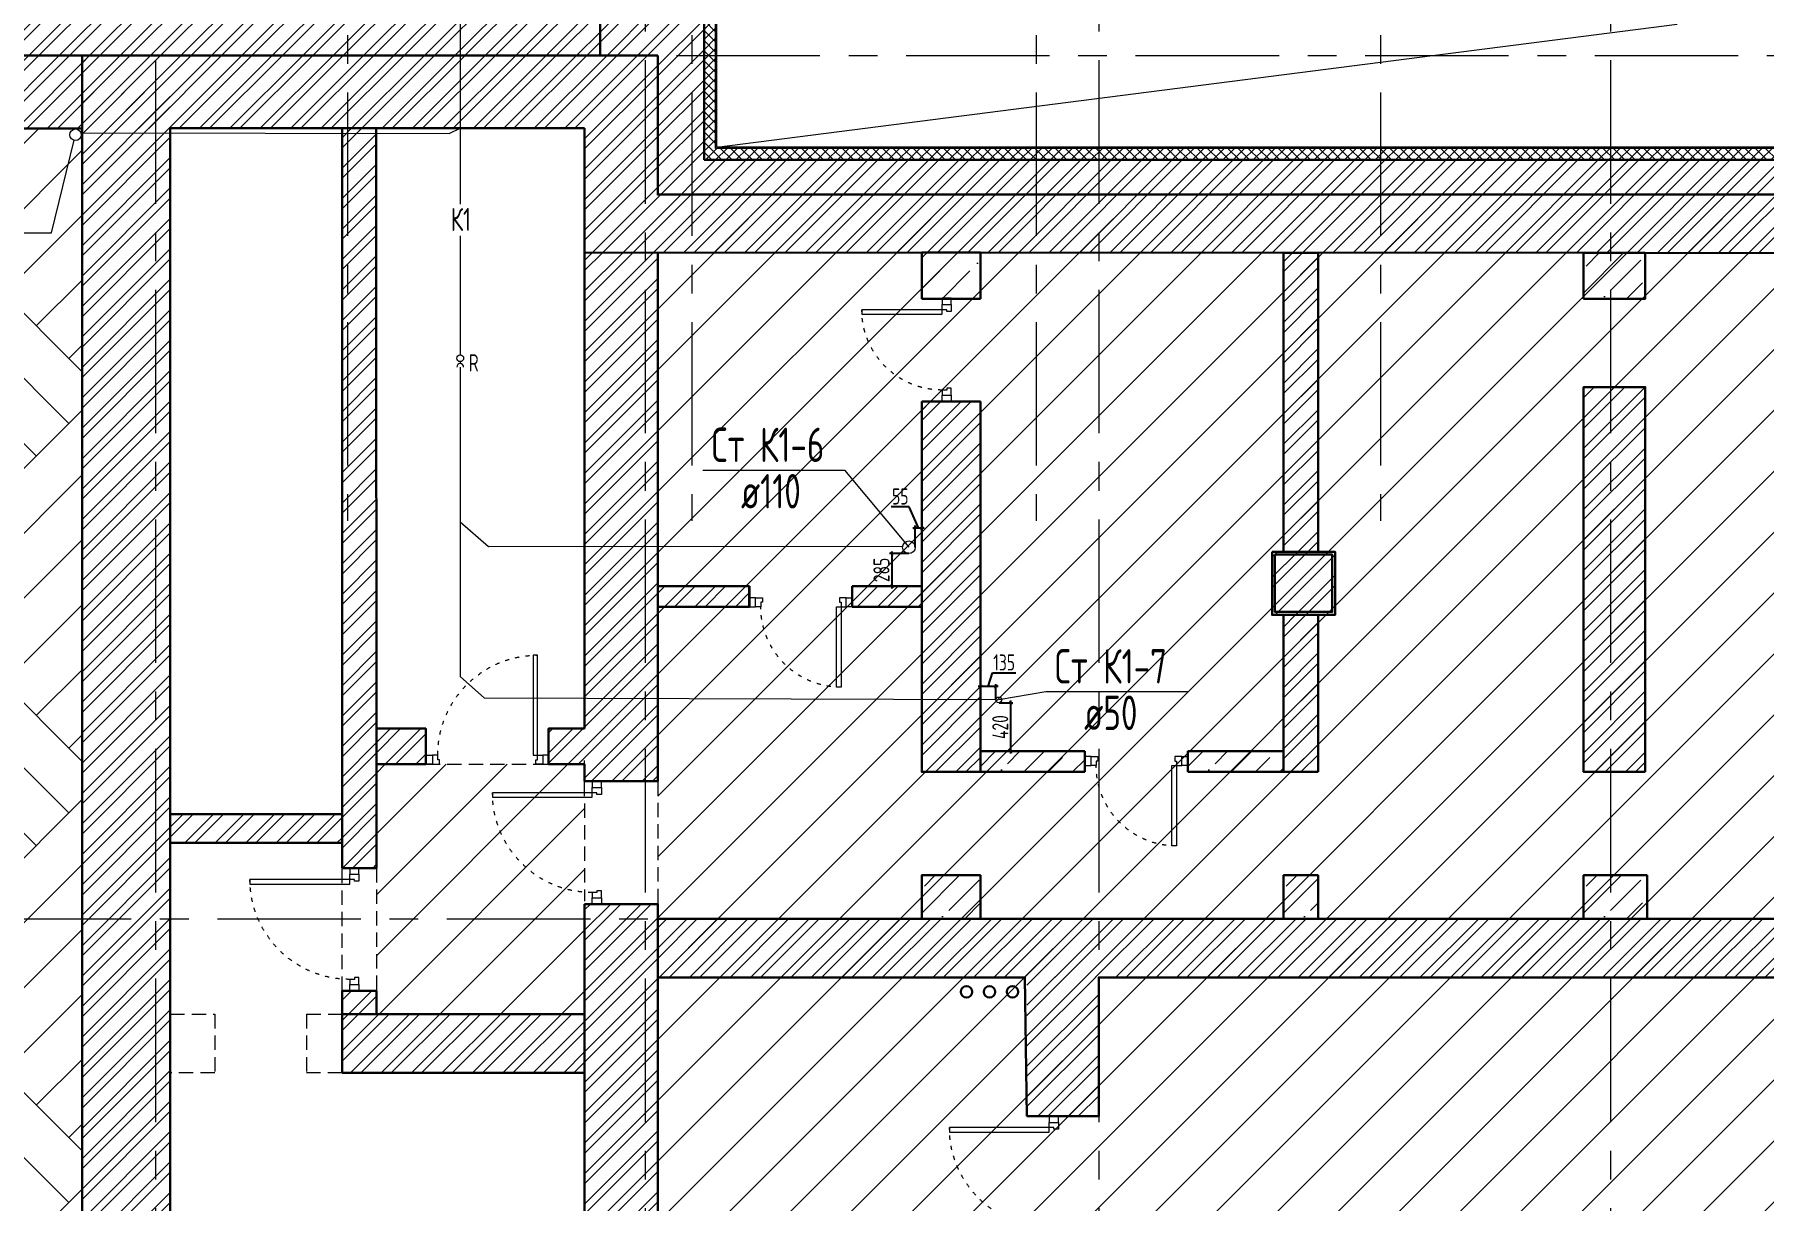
# Model space of a CAD drawing. Header units: millimetres. Extents: x -8689834 to 9419935, y -284943 to 166066.
# Drawn here: x -334899 to -319836, y 72711 to 82868 of the extents above; entities that cross this region are included whole.
import ezdxf
from ezdxf import colors
from ezdxf.entities.mleader import LeaderData, LeaderLine
from ezdxf.enums import TextEntityAlignment as Align
from ezdxf.math import Vec2, Vec3

# ---------------------------------------------------------------- set-up
doc = ezdxf.new("R2010")
doc.units = ezdxf.units.MM
doc.header["$MEASUREMENT"] = 0
for name, pattern in [('ACAD_ISO03W100', [30, 12, -18]), ('CENTER', [2, 1.25, -0.25, 0.25, -0.25]), ('TRATTEGGIATA', [0.75, 0.5, -0.25])]:
    doc.linetypes.add(name, pattern=pattern)
doc.layers.get('0').update_dxf_attribs({"color": 250, "lineweight": 9})
for name, color, linetype, lineweight in [('!!!_АР_перегородки блоки', 7, 'Continuous', 5), ('1 этаж тонкие линии!', 250, 'Continuous', 0), ('АР_Двери', 175, 'Continuous', 18), ('АР_Маркер экспликации', 239, 'Continuous', 13), ('АР_МосжилНии_Стены', 127, 'Continuous', 30), ('АР_Номер помещения', 1, 'Continuous', 25), ('АР_Оси', 195, 'Continuous', 9), ('АР_Отметки', 250, 'Continuous', 15), ('АР_Перегородки кирпич', 244, 'Continuous', 30), ('АР_Перегородки_кирпич_Штрих', 244, 'Continuous', 5), ('АР_Помещения_площадь', 19, 'Continuous', 9), ('АР_тонкая линия', 250, 'Continuous', 0), ('АР_Штриховка кирпич', 250, 'Continuous', 9), ('АР_Штриховка монолит', 250, 'Continuous', 9), ('ВК_канализация', 32, 'Continuous', 30), ('Подвал', 250, 'Continuous', 30)]:
    doc.layers.add(name, color=color, linetype=linetype, lineweight=lineweight)
doc.styles.add('ISOCPEUR', font='isocpeur.ttf', dxfattribs={"width": 0.7})
doc.styles.get("Standard").update_dxf_attribs({"font": 'isocpeur.ttf', "width": 0.7})
doc.dimstyles.new('R_50', dxfattribs={"dimtxt": 140, "dimasz": 30, "dimexe": 20, "dimexo": 0, "dimgap": 20, "dimtad": 1, "dimdec": 0, "dimrnd": 5, "dimzin": 0, "dimdsep": 46, "dimtxsty": 'ISOCPEUR', "dimblk": 'ARCHTICK', "dimcen": 50, "dimdle": 20, "dimclrd": 256, "dimclre": 256, "dimclrt": 256, "dimadec": 0, "dimazin": 0, "dimtfac": 2, "dimtdec": 0, "dimtofl": 0, "dimtmove": 1, "dimatfit": 3, "dimfxl": 1, "dimtvp": 3, "dimtolj": 1, "dimtzin": 0, "dimarcsym": 0})

# ---------------------------------------------------------------- blocks, each defined once
blk = doc.blocks.new('*U246')
for points in [[(-55, -80), (-55, 0), (-115, 0), (-115, -40), (-100, -40), (-100, -80), (-55, -80)], [(0, 0), (0, -80), (-55, -80), (-55, 0), (0, 0)], [(-1070, 0), (-1070, -80), (-1015, -80), (-1015, 0), (-1070, 0)], [(-1015, -80), (-1015, 0), (-955, 0), (-955, -40), (-970, -40), (-970, -80), (-1015, -80)]]:
    blk.add_lwpolyline(points)
blk.add_lwpolyline([(-100, -80), (-100, -950), (-140, -950), (-140, -80)], close=True)
at = {"linetype": 'ACAD_ISO03W100', "ltscale": 3}
blk.add_arc((-100, -80), 870, 180, 270, dxfattribs=at)
blk = doc.blocks.new('*U263')
at = {"layer": 'АР_Номер помещения', "color": 7}
blk.add_circle((-10199, 1914), 400, dxfattribs=at)
at = {"layer": 'АР_Помещения_площадь', "color": 7}
blk.add_line((-3518, -770), (-3940, -770), dxfattribs=at)
at = {"color": 7, "style": 'ISOCPEUR', "width": 0.7, "flags": 1}
blk.add_attdef('КАТЕГОРИЯ', (-499, -2092), '', height=250, dxfattribs=at)
at = {"layer": 'АР_Номер помещения', "color": 7, "style": 'ISOCPEUR', "width": 0.7}
blk.add_attdef('НОМЕР_ПОМЕЩЕНИЯ', text='', height=300, dxfattribs=at).set_placement((-10199, 1914), align=Align.MIDDLE_CENTER)
at = {"layer": 'АР_Помещения_площадь', "color": 7, "lineweight": 30, "width": 0.7, "flags": 104}
blk.add_attdef('ИМЯ_ПОМЕЩЕНИЯ', text='', height=100, dxfattribs=at).set_placement((158, 1217), align=Align.MIDDLE_CENTER)
at = {"layer": 'АР_Помещения_площадь', "color": 7, "style": 'ISOCPEUR', "width": 0.7}
blk.add_attdef('ПЛОЩАДЬ_ПОМЕЩЕНИЯ', text='', height=200, dxfattribs=at).set_placement((-3513, -523), align=Align.MIDDLE_RIGHT)
blk = doc.blocks.new('*U275')
blk.add_lwpolyline([(-100, 80), (-100, 780), (-140, 780), (-140, 80)], close=True)
for points in [[(-900, 0), (-900, 80), (-845, 80), (-845, 0), (-900, 0)], [(-845, 80), (-845, 0), (-785, 0), (-785, 40), (-800, 40), (-800, 80), (-845, 80)], [(-55, 80), (-55, 0), (-115, 0), (-115, 40), (-100, 40), (-100, 80), (-55, 80)], [(0, 0), (0, 80), (-55, 80), (-55, 0), (0, 0)]]:
    blk.add_lwpolyline(points)
at = {"linetype": 'ACAD_ISO03W100', "ltscale": 3}
blk.add_arc((-100, 80), 700, 90, 180, dxfattribs=at)
blk = doc.blocks.new('*U276')
for points in [[(-55, -80), (-55, 0), (-115, 0), (-115, -40), (-100, -40), (-100, -80), (-55, -80)], [(0, 0), (0, -80), (-55, -80), (-55, 0), (0, 0)], [(-900, 0), (-900, -80), (-845, -80), (-845, 0), (-900, 0)], [(-845, -80), (-845, 0), (-785, 0), (-785, -40), (-800, -40), (-800, -80), (-845, -80)]]:
    blk.add_lwpolyline(points)
blk.add_lwpolyline([(-100, -80), (-100, -780), (-140, -780), (-140, -80)], close=True)
at = {"linetype": 'ACAD_ISO03W100', "ltscale": 3}
blk.add_arc((-100, -80), 700, 180, 270, dxfattribs=at)
blk = doc.blocks.new('_DotSmall')
at = {"color": 0, "linetype": 'ByBlock', "const_width": 0.5}
blk.add_lwpolyline([(-0.0625, 0, 1), (0.0625, 0, 1)], format="xyb", close=True, dxfattribs=at)
blk = doc.blocks.new('*U1611')
for points in [[(-55, -80), (-55, 0), (-115, 0), (-115, -40), (-100, -40), (-100, -80), (-55, -80)], [(0, 0), (0, -80), (-55, -80), (-55, 0), (0, 0)], [(-1070, 0), (-1070, -80), (-1015, -80), (-1015, 0), (-1070, 0)], [(-1015, -80), (-1015, 0), (-955, 0), (-955, -40), (-970, -40), (-970, -80), (-1015, -80)]]:
    blk.add_lwpolyline(points)
blk.add_lwpolyline([(-100, -80), (-100, -950), (-140, -950), (-140, -80)], close=True)
at = {"linetype": 'ACAD_ISO03W100', "ltscale": 3}
blk.add_arc((-100, -80), 870, 180, 270, dxfattribs=at)
blk = doc.blocks.new('_ArchTick')
at = {"color": 0, "linetype": 'ByBlock', "const_width": 0.15}
blk.add_lwpolyline([(-0.5, -0.5), (0.5, 0.5)], dxfattribs=at)
blk = doc.blocks.new('*D2229')
at = {"lineweight": -2, "ltscale": 100, "transparency": 16777216}
for p, q in [((-326590, 77188), (-326554, 77308)), ((-326554, 77308), (-326348, 77308)), ((-326504, 77188), (-326677, 77188)), ((-326657, 77072), (-326657, 77208)), ((-326524, 77072), (-326524, 77208))]:
    blk.add_line(p, q, dxfattribs=at)
at = {"lineweight": -2, "ltscale": 100, "transparency": 16777216, "xscale": 30, "yscale": 30, "zscale": 30, "rotation": 180}
blk.add_blockref('_ArchTick', (-326657, 77188), dxfattribs=at)
at = {"lineweight": -2, "ltscale": 100, "transparency": 16777216, "xscale": 30, "yscale": 30, "zscale": 30}
blk.add_blockref('_ArchTick', (-326524, 77188), dxfattribs=at)
at = {"ltscale": 100, "transparency": 16777216, "insert": (-326451, 77398), "char_height": 140, "attachment_point": 5, "style": 'ISOCPEUR'}
blk.add_mtext('\\A1;135', dxfattribs=at)
blk = doc.blocks.new('*D2230')
at = {"lineweight": -2, "ltscale": 100, "transparency": 16777216}
for p, q in [((-326495, 77046), (-326375, 77046)), ((-326395, 77066), (-326395, 76604)), ((-326486, 76624), (-326375, 76624))]:
    blk.add_line(p, q, dxfattribs=at)
at = {"lineweight": -2, "ltscale": 100, "transparency": 16777216, "xscale": 30, "yscale": 30, "zscale": 30}
for p, rotation in [((-326395, 77046), 90), ((-326395, 76624), 270)]:
    blk.add_blockref('_ArchTick', p, dxfattribs=dict(at, rotation=rotation))
at = {"ltscale": 100, "transparency": 16777216, "insert": (-326485, 76835), "char_height": 140, "attachment_point": 5, "rotation": 90, "style": 'ISOCPEUR'}
blk.add_mtext('\\A1;420', dxfattribs=at)
blk = doc.blocks.new('*D2231')
at = {"lineweight": -2, "ltscale": 100, "transparency": 16777216}
for p, q in [((-327278, 78754), (-327435, 78754)), ((-327198, 78572), (-327278, 78754)), ((-327246, 78572), (-327149, 78572)), ((-327226, 78401), (-327226, 78592)), ((-327169, 78367), (-327169, 78592))]:
    blk.add_line(p, q, dxfattribs=at)
at = {"lineweight": -2, "ltscale": 100, "transparency": 16777216, "xscale": 30, "yscale": 30, "zscale": 30, "rotation": 180}
blk.add_blockref('_ArchTick', (-327226, 78572), dxfattribs=at)
at = {"lineweight": -2, "ltscale": 100, "transparency": 16777216, "xscale": 30, "yscale": 30, "zscale": 30}
blk.add_blockref('_ArchTick', (-327169, 78572), dxfattribs=at)
at = {"ltscale": 100, "transparency": 16777216, "insert": (-327356, 78844), "char_height": 140, "attachment_point": 5, "style": 'ISOCPEUR'}
blk.add_mtext('\\A1;55', dxfattribs=at)
blk = doc.blocks.new('*D2232')
at = {"lineweight": -2, "ltscale": 100, "transparency": 16777216}
for p, q in [((-327282, 78346), (-327450, 78346)), ((-327430, 78366), (-327430, 78042)), ((-327271, 78062), (-327450, 78062))]:
    blk.add_line(p, q, dxfattribs=at)
at = {"lineweight": -2, "ltscale": 100, "transparency": 16777216, "xscale": 30, "yscale": 30, "zscale": 30}
for p, rotation in [((-327430, 78346), 90), ((-327430, 78062), 270)]:
    blk.add_blockref('_ArchTick', p, dxfattribs=dict(at, rotation=rotation))
at = {"ltscale": 100, "transparency": 16777216, "insert": (-327520, 78204), "char_height": 140, "attachment_point": 5, "rotation": 90, "style": 'ISOCPEUR'}
blk.add_mtext('\\A1;285', dxfattribs=at)

msp = doc.modelspace()

# ---------------------------------------------------------------- hatches: boundary and pattern name
at = {"layer": '!!!_АР_перегородки блоки', "lineweight": 5, "ltscale": 100}
h = msp.add_hatch(dxfattribs=at)
h.set_pattern_fill('ANSI31', scale=3000, angle=180, style=0)
h.paths.add_polyline_path([(-327484.7, 61936.6), (-327484.7, 62094), (-326484.7, 62094), (-326484.7, 61936.6), (-326484.7, 61850.2), (-326197.5, 61850.2), (-326197.5, 71514.6), (-325612.1, 71514.6), (-295741.6, 71514.6), (-295741.6, 71680), (-295741.6, 81263.1), (-329468.3, 81263.1), (-329468.3, 61850.2), (-327484.7, 61850.2)])
h = msp.add_hatch(dxfattribs=at)
h.set_pattern_fill('ANSI31', scale=3000, angle=180, style=0)
h.paths.add_polyline_path([(-330105.5, 74335.6), (-331919.4, 74332.4), (-331922.6, 76510.5), (-330108.7, 76511.5)])
at = {"layer": '1 этаж тонкие линии!', "ltscale": 100, "transparency": 33554559}
h = msp.add_hatch(dxfattribs=at)
h.set_pattern_fill('ANSI37', scale=500, style=0)
h.paths.add_polyline_path([(-312975.8, 86253.4), (-312975.8, 86154.6), (-314046.6, 86154.3), (-314046.7, 86252.7), (-320754.2, 86252.6), (-320754.1, 86154.3), (-321554.3, 86153.2), (-321554.4, 86252.6), (-329569.4, 86252.6), (-329569.4, 85936.1), (-329469.9, 85936.2), (-329474.5, 85936.3), (-329472.6, 84865), (-329569.5, 84865), (-329569.5, 83085.6), (-329065.8, 83085.5), (-329065.8, 81775.7), (-312753.3, 81775.7), (-312753.3, 86252.6)])
h.paths.add_polyline_path([(-314046.6, 86154.3), (-314052.7, 86154.3), (-329474.3, 86153.8), (-329470.3, 83185.5), (-328965.8, 83185.8), (-328965.8, 81876), (-312853.3, 81875.7), (-312853.3, 86154.7)], flags=16)
h = msp.add_hatch(dxfattribs=at)
h.set_pattern_fill('AR-PARQ1', scale=200, angle=45, style=0)
h.paths.add_polyline_path([(-339005.1, 81057.8), (-335415.1, 81057.8), (-335415.1, 63056), (-339005.1, 63056)], flags=16)
h.paths.add_polyline_path([(-339852.1, 82045.5), (-334484.7, 82050.5), (-334484.7, 62098), (-339852.7, 62093)])
at = {"layer": 'АР_Перегородки_кирпич_Штрих', "ltscale": 100}
h = msp.add_hatch(dxfattribs=at)
h.set_pattern_fill('ANSI32', scale=500)
h.paths.add_polyline_path([(-332219.3, 76075.3), (-333716.8, 76075.3), (-333716.8, 75825.3), (-332219.3, 75825.3)])
at = {"layer": 'АР_Штриховка кирпич', "ltscale": 100}
h = msp.add_hatch(dxfattribs=at)
h.set_pattern_fill('ANSI32', scale=500)
h.paths.add_polyline_path([(-329468.3, 82685.7), (-329972, 82685.7), (-329971.6, 84865.2), (-329569.5, 84865.1), (-329569.5, 83085.5), (-329065.8, 83085.5), (-329065.8, 81775.7), (-296113.8, 81775.7), (-296113.8, 83086), (-295478.3, 83086), (-295478.3, 86252.6), (-295076.8, 86252.6), (-295076.8, 82685.7), (-295715.3, 82685.7), (-295715.3, 81707.5), (-295705.3, 80957.2), (-329468.3, 80969)])
h = msp.add_hatch(dxfattribs=at)
h.set_pattern_fill('ANSI32', scale=500)
h.paths.add_polyline_path([(-346852.1, 83700.7), (-347492, 83700.7), (-347492, 82045.7), (-340491.8, 82045.7), (-340491.8, 82685.7), (-329971.8, 82685.7), (-329971.8, 83192.4), (-341131.8, 83192.4), (-341131.8, 82685.7), (-346852, 82685.7)])
h = msp.add_hatch(dxfattribs=at)
h.set_pattern_fill('ANSI32', scale=500)
h.paths.add_polyline_path([(-339853.3, 82050.5), (-330106.8, 82051.5), (-330106.8, 80969.2), (-329468.3, 80969), (-329468.3, 82685.7), (-329576.8, 82685.7), (-329971.8, 82685.8), (-340493.3, 82685.7), (-340493.3, 64815.7), (-346842, 64815.7), (-346842, 55105.7), (-333741.7, 55105.7), (-333741.7, 61455.7), (-332347.9, 61455.7), (-332347.9, 62094), (-334239.8, 62094), (-334239.8, 55506.5), (-346441.8, 55506.5), (-346441.1, 64415), (-340492.6, 64415), (-340517.6, 61455.7), (-334214, 61455.7), (-334225.3, 62094.7), (-339853.3, 62094.7), (-339853.4, 64904.6)])
h = msp.add_hatch(dxfattribs=at)
h.set_pattern_fill('ANSI32', scale=500)
h.paths.add_polyline_path([(-333716.9, 82685.7), (-334136.7, 82685.7), (-334136.7, 62094), (-333716.8, 62094)])
h.paths.add_polyline_path([(-334136.7, 82685.7), (-334484.7, 82685.7), (-334484.7, 62094), (-334136.7, 62094)])
h = msp.add_hatch(dxfattribs=at)
h.set_pattern_fill('ANSI32', scale=500)
h.paths.add_polyline_path([(-332219.8, 75648.8), (-332218.6, 82051.5), (-331922.3, 82051.5), (-331922.1, 75607.2), (-332222, 75607.2), (-332219.3, 75648.8)])
h = msp.add_hatch(dxfattribs=at)
h.set_pattern_fill('ANSI32', scale=500)
h.paths.add_polyline_path([(-330106.2, 80969.1), (-329467.3, 80969.1), (-329468.3, 76363.5), (-330106.8, 76363.5), (-330106.8, 76510.8), (-330420.7, 76510.8), (-330420.7, 76822), (-330106.3, 76821.9)])
h = msp.add_hatch(dxfattribs=at)
h.set_pattern_fill('ANSI32', scale=500)
h.paths.add_polyline_path([(-324018.3, 80967.1), (-323719.9, 80967), (-323719.4, 78362.8), (-324017.3, 78362.8)])
h = msp.add_hatch(dxfattribs=at)
h.set_pattern_fill('ANSI32', scale=500)
h.paths.add_polyline_path([(-321404, 76684), (-321403.5, 79796.7), (-320864.8, 79796.7), (-320865.3, 76443.9), (-321403.6, 76443.9), (-321403.6, 76683.9)])
h = msp.add_hatch(dxfattribs=at)
h.set_pattern_fill('ANSI32', scale=500)
h.paths.add_polyline_path([(-327169.7, 76684), (-327169.3, 79671.3), (-326656.9, 79671.3), (-326657.3, 76443.9), (-327169.3, 76443.9), (-327169.3, 76683.9)])
h = msp.add_hatch(dxfattribs=at)
h.set_pattern_fill('ANSI32', scale=500)
h.paths.add_polyline_path([(-324118.3, 78362.8), (-323567.6, 78362.8), (-323567.1, 77812.8), (-324117.3, 77812.8)])
h = msp.add_hatch(dxfattribs=at)
h.set_pattern_fill('ANSI32', scale=500)
h.paths.add_polyline_path([(-329469.3, 78062.5), (-328671.5, 78062.4), (-328670.9, 77882.5), (-329468.3, 77882.4)])
h = msp.add_hatch(dxfattribs=at)
h.set_pattern_fill('ANSI32', scale=500)
h.paths.add_polyline_path([(-327777.3, 78062.5), (-327169.6, 78062.4), (-327169, 77882.5), (-327776.3, 77882.4)])
h = msp.add_hatch(dxfattribs=at)
h.set_pattern_fill('ANSI32', scale=500)
h.paths.add_polyline_path([(-324018.3, 77813), (-323720, 77813), (-323719.4, 76444.2), (-324017.4, 76444.1)])
h = msp.add_hatch(dxfattribs=at)
h.set_pattern_fill('ANSI32', scale=500)
h.paths.add_polyline_path([(-331920.2, 76822), (-331490.9, 76821.9), (-331490.4, 76510.9), (-331919.3, 76510.8)])
h = msp.add_hatch(dxfattribs=at)
h.set_pattern_fill('ANSI32', scale=500)
h.paths.add_polyline_path([(-330107.2, 62334), (-330107, 75293.5), (-329468.1, 75293.5), (-329468.3, 62094), (-330106.8, 62094), (-330106.8, 62334)])
h = msp.add_hatch(dxfattribs=at)
h.set_pattern_fill('ANSI32', scale=500)
h.paths.add_polyline_path([(-314248, 75165.4), (-314248, 74653), (-329468.3, 74654), (-329468.3, 75166)])
h = msp.add_hatch(dxfattribs=at)
h.set_pattern_fill('ANSI32', scale=500)
h.paths.add_polyline_path([(-326253.2, 74660), (-325627.8, 74657), (-325627.2, 73443.5), (-326252.2, 73446.5)])
h = msp.add_hatch(dxfattribs=at)
h.set_pattern_fill('ANSI32', scale=500)
h.paths.add_polyline_path([(-331919.4, 74537.2), (-332219.3, 74537.2), (-332219.3, 74335), (-331919.4, 74335)])
h.paths.add_polyline_path([(-330106.8, 74335), (-331960.6, 74335), (-332241.4, 74335), (-332219.3, 74335), (-332219.3, 73822.6), (-330106.8, 73822.7)])
h.paths.add_polyline_path([(-333716.8, 74335), (-333716.8, 74335), (-333716.8, 73822.7), (-333716.8, 73822.7)])
at = {"layer": 'АР_Штриховка монолит', "ltscale": 300}
h = msp.add_hatch(dxfattribs=at)
h.set_pattern_fill('ANSI35', scale=1500)
h.paths.add_polyline_path([(-327170.3, 80968.1), (-326657.1, 80968.1), (-326656.5, 80567), (-327169.3, 80567)])
h = msp.add_hatch(dxfattribs=at)
h.set_pattern_fill('ANSI35', scale=1200)
h.set_pattern_definition([(45, (21477.85, 4324), (-212.13203, 212.13203), []), (45, (21689.98, 4324), (-212.13203, 212.13203), [375, -75, 0, -75])])
h.paths.add_polyline_path([(-321404.5, 80968.1), (-320891.4, 80968.1), (-320890.8, 80567), (-321403.6, 80567)])
h = msp.add_hatch(dxfattribs=at)
h.set_pattern_fill('ANSI35', scale=1200)
h.set_pattern_definition([(45, (16224.6, 200.95), (-212.13203, 212.13203), []), (45, (16436.73, 200.95), (-212.13203, 212.13203), [375, -75, 0, -75])])
h.paths.add_polyline_path([(-326657.8, 76624), (-325749.8, 76623.9), (-325749.3, 76444), (-326656.8, 76443.9)])
h = msp.add_hatch(dxfattribs=at)
h.set_pattern_fill('ANSI35', scale=1200)
h.set_pattern_definition([(45, (18031.88, 200.95), (-212.13203, 212.13203), []), (45, (18244.02, 200.95), (-212.13203, 212.13203), [375, -75, 0, -75])])
h.paths.add_polyline_path([(-324850.5, 76624), (-324017.7, 76623.9), (-324017.1, 76444), (-324849.5, 76443.9)])
h = msp.add_hatch(dxfattribs=at)
h.set_pattern_fill('ANSI35', scale=1200)
h.set_pattern_definition([(45, (15712.1, -1077.32), (-212.13203, 212.13203), []), (45, (15924.24, -1077.32), (-212.13203, 212.13203), [375, -75, 0, -75])])
h.paths.add_polyline_path([(-327170.3, 75544.2), (-326657.1, 75544.2), (-326656.5, 75165.7), (-327169.3, 75165.7)])
h = msp.add_hatch(dxfattribs=at)
h.set_pattern_fill('ANSI35', scale=1200)
h.set_pattern_definition([(45, (18864.04, -1077.32), (-212.13203, 212.13203), []), (45, (19076.17, -1077.32), (-212.13203, 212.13203), [375, -75, 0, -75])])
h.paths.add_polyline_path([(-324018.3, 75544.2), (-323716.8, 75544.2), (-323716.2, 75165.7), (-324017.4, 75165.7)])
h = msp.add_hatch(dxfattribs=at)
h.set_pattern_fill('ANSI35', scale=1200)
h.set_pattern_definition([(45, (21477.85, -1077.32), (-212.13203, 212.13203), []), (45, (21689.98, -1077.32), (-212.13203, 212.13203), [375, -75, 0, -75])])
h.paths.add_polyline_path([(-321404.5, 75544.2), (-320891.4, 75544.2), (-320890.8, 75165.7), (-321403.6, 75165.7)])

# ---------------------------------------------------------------- linework, layer by layer
at = {"color": 244, "ltscale": 500, "true_color": 0x991b1e}
msp.add_circle((-334541.3, 81995.4), 50, dxfattribs=at)
at = {"color": 7, "lineweight": 30}
for centre in [(-326778.7, 74528.9), (-326578.7, 74528.9), (-326378.7, 74528.9)]:
    msp.add_circle(centre, 50, dxfattribs=at)
at = {"layer": 'АР_МосжилНии_Стены', "color": 7, "ltscale": 100}
for p, q in [((-329971.8, 84865.2), (-329971.8, 82685.7)), ((-329065.8, 81775.7), (-329065.8, 83085.5)), ((-340491.8, 82685.7), (-329468.3, 82685.7)), ((-329468.3, 82685.7), (-329468.3, 81468.1)), ((-339853.3, 82050.5), (-334484.7, 82050.5)), ((-333716.8, 82051.5), (-330106.8, 82051.5)), ((-332219.3, 75607.2), (-332219.1, 82051.5)), ((-331923.3, 82051.5), (-331919.4, 75607.2)), ((-330106.8, 80826.5), (-330106.8, 82051.5)), ((-329468.3, 81475.7), (-295715.3, 81475.7)), ((-329468.3, 80969), (-329468.3, 76363.5)), ((-330106.3, 76821.9), (-330106.8, 80826.5)), ((-330420.7, 76511), (-330420.7, 76810.9)), ((-331919.4, 75607.2), (-332219.3, 75607.2)), ((-331602.4, 74335), (-331883.2, 74335)), ((-330106.8, 73822.7), (-332219.3, 73822.7))]:
    msp.add_line(p, q, dxfattribs=at)
for points in [[(-334484.7, 62094), (-334484.7, 82685.7)], [(-333716.8, 62094), (-333716.8, 62094), (-333716.8, 82051.5)], [(-296113.8, 81775.7), (-329065.8, 81775.7)], [(-295079.4, 80956.9), (-330109.4, 80969.2)], [(-327169.3, 80567), (-327169.3, 80968.2), (-326656.8, 80968.2), (-326656.8, 80567)], [(-327169.3, 80567), (-326656.8, 80567)], [(-326656.8, 79671.3), (-326656.8, 76443.9), (-327169.3, 76443.9), (-327169.3, 79671.3)], [(-326656.8, 79671.3), (-327169.3, 79671.3)], [(-328671.2, 78062.4), (-329468.3, 78062.4)], [(-328671.4, 78062.4), (-329268.4, 78062.4)], [(-328671.4, 77882.4), (-328671.4, 78062.4)], [(-328671.2, 77882.4), (-328671.2, 78062.4)], [(-327169.3, 78062.4), (-327776.3, 78062.4)], [(-327776.3, 77882.4), (-327776.3, 78062.4)], [(-328671.2, 77882.4), (-329468.3, 77882.4)], [(-328671.4, 77882.4), (-329268.4, 77882.4)], [(-327169.3, 77882.4), (-327776.3, 77882.4)], [(-331919.3, 76822), (-331490.7, 76822), (-331490.7, 76510.8), (-331919.3, 76510.8)], [(-330106.3, 76821.9), (-330420.7, 76822), (-330420.7, 76510.8), (-330106.8, 76510.8), (-330106.8, 76363.5), (-329468.3, 76363.5)], [(-326656.8, 76623.9), (-325749.5, 76623.9)], [(-325749.5, 76443.9), (-325749.5, 76623.9)], [(-324849.5, 76623.9), (-324017.4, 76623.9)], [(-324849.5, 76443.9), (-324849.5, 76623.9)], [(-326656.8, 76443.9), (-325749.5, 76443.9)], [(-324849.5, 76443.9), (-324017.4, 76443.9)], [(-330106.8, 75293.5), (-330106.8, 62099.4)], [(-330106.8, 75293.5), (-329468.3, 75293.5), (-329468.3, 62094)], [(-329468.3, 75165.7), (-314248, 75165.7), (-314248, 74654)], [(-326252.2, 73446.5), (-326270.8, 74654), (-329468.3, 74654)], [(-325627.5, 73446.5), (-325627.5, 74654), (-318274.1, 74654), (-318274.1, 73046.3), (-317829.4, 73046.3), (-317829.4, 73046.3), (-317829.4, 74654)], [(-331919.4, 74335), (-331919.4, 74537.2), (-332219.3, 74537.2), (-332219.3, 73822.7)], [(-332219.3, 74335), (-330106.8, 74335)], [(-326252.2, 73446.5), (-325627.5, 73446.5)]]:
    msp.add_lwpolyline(points, dxfattribs=at)
for points in [[(-323716.5, 78362.8), (-324017.3, 78362.8), (-324017.4, 80967), (-323716.5, 80967)], [(-321403.6, 80567), (-320865.1, 80567), (-320865.1, 80966.1), (-321403.6, 80966.1)], [(-320865.1, 76443.9), (-321403.6, 76443.9), (-321403.6, 79796.7), (-320865.1, 79796.7)], [(-324117.3, 78362.8), (-323567.3, 78362.8), (-323567.3, 77812.8), (-324117.3, 77812.8)], [(-324092.3, 78337.8), (-323592.3, 78337.8), (-323592.3, 77837.8), (-324092.3, 77837.8)], [(-323716.5, 76443.9), (-324017.4, 76443.9), (-324017.3, 77812.8), (-323716.5, 77812.8)], [(-326656.8, 75544.2), (-327169.3, 75544.2), (-327169.3, 75165.7), (-326656.8, 75165.7)], [(-323716.5, 75544.2), (-324017.4, 75544.2), (-324017.4, 75165.7), (-323716.5, 75165.7)], [(-320850.1, 75544.2), (-321403.6, 75544.2), (-321403.6, 75165.7), (-320850.1, 75165.7)]]:
    msp.add_lwpolyline(points, close=True, dxfattribs=at)
at = {"layer": 'АР_Оси', "color": 7, "linetype": 'CENTER', "ltscale": 1000}
for p, q in [((-332172.1, 134363.2), (-332172.1, 78630.8)), ((-329172.1, 134363.2), (-329172.1, 78630.8)), ((-326172.1, 134363.2), (-326172.1, 78630.8)), ((-323172.1, 134363.2), (-323172.1, 78630.8)), ((-329577, 53394.4), (-329577, 87701.9)), ((-325622, 53394.4), (-325622, 87701.9)), ((-321167, 53394.4), (-321167, 87701.9)), ((-333842, 53394.4), (-333842, 82776.9)), ((-359305.8, 82685.7), (-275708.6, 82685.7)), ((-359305.8, 75165.7), (-275708.6, 75165.7))]:
    msp.add_line(p, q, dxfattribs=at)
at = {"layer": 'АР_Перегородки кирпич', "color": 7, "linetype": 'Continuous', "ltscale": 100}
for p, q in [((-333716.8, 76075.3), (-332219.3, 76075.3)), ((-333716.8, 75825.3), (-332219.3, 75825.3))]:
    msp.add_line(p, q, dxfattribs=at)
at = {"layer": 'АР_тонкая линия', "color": 7, "ltscale": 500, "elevation": -1.4}
for points in [[(-312975.8, 86154.6), (-312853.3, 86154.2), (-312853.3, 81876.3), (-328965.8, 81876.3), (-328965.8, 83185.5), (-329470.8, 83185.5), (-329472.6, 84865)], [(-312975.3, 86144.2), (-312863.3, 86144.2), (-312863.3, 81886.3), (-328955.8, 81886.3), (-328955.8, 83195.5), (-329460.8, 83195.5), (-329462.6, 84865)]]:
    msp.add_lwpolyline(points, dxfattribs=at)
at = {"layer": 'ВК_канализация', "color": 244, "lineweight": 13, "ltscale": 500, "true_color": 0x991b1e}
for points in [[(-334493.9, 87340.2), (-334486.7, 83572.4), (-334348.9, 83389.4), (-331335.8, 83379.8), (-331190.4, 83248.4), (-331190.4, 82051.5)], [(-334491.7, 82011.7), (-331286, 82007.5), (-331190.4, 82051.5)], [(-331190.4, 82051.5), (-331190.4, 81389.2)], [(-331190.4, 81113.4), (-331190.4, 80078.5)], [(-331190.4, 80018.5), (-331190.4, 80001.8)], [(-331190.4, 79971.8), (-331190.4, 77274.7)], [(-327336.1, 78407.5), (-330944.3, 78404.2), (-331190.4, 78621.1)], [(-326523.7, 77072), (-330978.2, 77086.3), (-331190.4, 77274.7)]]:
    msp.add_lwpolyline(points, dxfattribs=at)
at = {"layer": 'ВК_канализация', "color": 18, "lineweight": 13, "ltscale": 500, "true_color": 0x000000}
for points in [[(-335985.2, 81141.8), (-334751.2, 81141.8), (-334553.2, 81946.8)], [(-329077, 79073.2), (-327843, 79073.2), (-327281.4, 78401.3)], [(-324852.9, 77143.5), (-326086.9, 77143.5), (-326498.7, 77072)]]:
    msp.add_lwpolyline(points, dxfattribs=at)
at = {"layer": 'ВК_канализация', "color": 244, "lineweight": 13, "ltscale": 500, "true_color": 0x991b1e}
for centre, radius in [((-331190.4, 80048.5), 30), ((-327281.4, 78401.3), 55), ((-326498.7, 77072), 25)]:
    msp.add_circle(centre, radius, dxfattribs=at)
msp.add_arc((-331190.4, 79971.8), 30, 0, 180, dxfattribs=at)
at = {"layer": 'Подвал', "color": 7, "lineweight": 13, "ltscale": 500}
msp.add_line((-328955.8, 81886.3, -1.4), (-320586.7, 82958.8), dxfattribs=at)
at = {"layer": 'Подвал', "color": 7, "linetype": 'TRATTEGGIATA', "lineweight": 13, "ltscale": 250}
for p, q in [((-330109.6, 76544.4), (-330106.8, 75318.1)), ((-331490.7, 76511), (-330420.7, 76511)), ((-329468.3, 76363.5), (-329469.1, 75293.5)), ((-332219.3, 74537.2), (-332219.3, 75607.2)), ((-331919.4, 75607.2), (-331919.4, 74537.2)), ((-333716.8, 74335), (-333328.4, 74335)), ((-333328.4, 74335), (-333328.4, 73822.7)), ((-332528.4, 74335), (-332528.4, 73822.7)), ((-333328.4, 73822.7), (-333716.8, 73822.7)), ((-332219.3, 73822.7), (-332528.4, 73822.7))]:
    msp.add_line(p, q, dxfattribs=at)
msp.add_lwpolyline([(-332528.4, 74335), (-332219.3, 74335)], dxfattribs=at)

# ---------------------------------------------------------------- block references
at = {"layer": 'АР_Двери', "color": 7, "xscale": -1}
for name, p, rotation in [('*U276', (-326911.5, 80571.3), 270), ('*U275', (-327771.4, 77962.4), 180), ('*U1611', (-330415.7, 76510.8), 180), ('*U275', (-324849.5, 76579.4), 180), ('*U246', (-329959.6, 76363.5), 270), ('*U246', (-332072.1, 75607.2), 270), ('*U246', (-325978.5, 73446.5), 270)]:
    msp.add_blockref(name, p, dxfattribs=dict(at, rotation=rotation))
at = {"layer": 'АР_Маркер экспликации', "color": 7}
ref = msp.add_blockref('*U263', (-310154.7, 83051.5, 2), dxfattribs=at)
ref.add_attrib('НОМЕР_ПОМЕЩЕНИЯ', '009', dxfattribs={"layer": 'АР_Номер помещения', "color": 7, "height": 300, "style": 'ISOCPEUR', "width": 0.7}).set_placement((-320353.9, 84965.7, 2), align=Align.MIDDLE_CENTER)
ref.add_attrib('ПЛОЩАДЬ_ПОМЕЩЕНИЯ', '64.68', dxfattribs={"layer": 'АР_Помещения_площадь', "color": 7, "height": 200, "style": 'ISOCPEUR', "width": 0.7}).set_placement((-313667.4, 82528, 2), align=Align.MIDDLE_RIGHT)

# ---------------------------------------------------------------- texts
at = {"layer": 'ВК_канализация', "color": 18, "ltscale": 100, "true_color": 0x000000, "attachment_point": 4, "style": 'ISOCPEUR'}
for s, insert, char_height, width in [('К1', (-331272.6, 81256.9), 200, 5891.51), ('Ст К1-6', (-329000.4, 79294), 300, 5891.51), ('\\pxi-1,l1,t1,5;ø110', (-328744.4, 78889.4), 300, 7500), ('Ст К1-7', (-326010.3, 77364.3), 300, 5891.51), ('\\pxi-1,l1,t1,5;ø50', (-325754.3, 76959.6), 300, 7500)]:
    msp.add_mtext(s, dxfattribs=dict(at, insert=insert, char_height=char_height, width=width))
at = {"layer": 'ВК_канализация', "color": 7, "ltscale": 100, "insert": (-331116, 80007.4, -78.2), "char_height": 150, "width": 7500, "attachment_point": 4, "rotation": 0.04194, "style": 'ISOCPEUR'}
msp.add_mtext('\\pxi-1,l1,t1,5;R', dxfattribs=at)

# ---------------------------------------------------------------- dimensions: what is measured, and where the dimension line sits
at = {"color": 18, "ltscale": 100, "true_color": 0x000000}
dim = msp.add_linear_dim(base=(-327169.3, 78571.9), p1=(-327226.4, 78401.3), p2=(-327169.3, 78367.1), dimstyle='R_50', override={"dimpost": '\\X'}, dxfattribs=at)
dim.commit()
dim.dimension.update_dxf_attribs({"geometry": '*D2231', "text_midpoint": (-327297.7, 78753.6), "dimtype": 160})
for base, p1, p2, picture, middle in [((-327430, 78062.4), (-327282.2, 78346.3), (-327270.9, 78062.4), '*D2232', (-327520, 78204.4)), ((-326395.5, 76623.9), (-326495.5, 77046), (-326485.7, 76623.9), '*D2230', (-326485.5, 76835))]:
    dim = msp.add_linear_dim(base=base, p1=p1, p2=p2, angle=90, dimstyle='R_50', override={"dimpost": '\\X'}, dxfattribs=at)
    dim.commit()
    dim.dimension.update_dxf_attribs({"geometry": picture, "text_midpoint": middle})
dim = msp.add_linear_dim(base=(-326656.8, 77187.5), p1=(-326523.7, 77072), p2=(-326656.8, 77072.4), dimstyle='R_50', override={"dimpost": '\\X'}, dxfattribs=at)
dim.commit()
dim.dimension.update_dxf_attribs({"geometry": '*D2229', "text_midpoint": (-326534.3, 77397.5)})

# ---------------------------------------------------------------- leaders
at = {"layer": 'АР_Отметки', "color": 7}
ml = msp.add_multileader_mtext('Standard', dxfattribs=at)
ml.set_content('{\\W0.8;-2,430}', color=7, style='ISOCPEUR')
ml.set_leader_properties(color=256, linetype='Continuous', lineweight=-1)
ml.set_arrow_properties(name='DOTSMALL')
ml.build(insert=Vec2(0, 0))
ml.multileader.update_dxf_attribs({"has_text_frame": 1, "text_left_attachment_type": 4, "text_right_attachment_type": 4, "dogleg_length": 100, "arrow_head_size": 180})
ctx = ml.context
ctx.base_point, ctx.char_height, ctx.arrow_head_size, ctx.landing_gap_size, ctx.plane_origin = Vec3(-336711.9, 117132.7), 250, 180, 50, Vec3(-335659.2, 115477.5)
ctx.left_attachment, ctx.right_attachment = 4, 4
notes = []
notes.append((ctx, [(0, (0, 0, 0), (0, 0), (1, 0), 1, [])]))
ctx.mtext.insert, ctx.mtext.width, ctx.mtext.line_spacing_style, ctx.mtext.flow_direction = Vec3(-336661.9, 117466), 852.697, 2, 5
ml = msp.add_multileader_mtext('Standard', dxfattribs=at)
ml.set_content('{\\W0.8;-2,780}', color=7, style='ISOCPEUR')
ml.set_leader_properties(color=256, linetype='Continuous', lineweight=-1)
ml.set_arrow_properties(name='DOTSMALL')
ml.build(insert=Vec2(0, 0))
ml.multileader.update_dxf_attribs({"has_text_frame": 1, "text_left_attachment_type": 4, "text_right_attachment_type": 4, "dogleg_length": 100, "arrow_head_size": 180})
ctx = ml.context
ctx.base_point, ctx.char_height, ctx.arrow_head_size, ctx.landing_gap_size, ctx.plane_origin = Vec3(-348571.1, 101311.4), 250, 180, 50, Vec3(-348527.5, 100033.3)
ctx.left_attachment, ctx.right_attachment = 4, 4
notes.append((ctx, [(0, (0, 0, 0), (0, 0), (1, 0), 1, [])]))
ctx.mtext.insert, ctx.mtext.width, ctx.mtext.defined_height, ctx.mtext.line_spacing_style, ctx.mtext.flow_direction = Vec3(-348521.1, 101644.7), 769.989, 343.9, 2, 5
ml = msp.add_multileader_mtext('Standard', dxfattribs=at)
ml.set_content('{\\W0.8;-2,730}', color=7, style='ISOCPEUR')
ml.set_leader_properties(color=256, linetype='Continuous', lineweight=-1)
ml.set_arrow_properties(name='DOTSMALL')
ml.build(insert=Vec2(0, 0))
ml.multileader.update_dxf_attribs({"has_text_frame": 1, "text_left_attachment_type": 4, "text_right_attachment_type": 4, "dogleg_length": 100, "arrow_head_size": 180})
ctx = ml.context
ctx.base_point, ctx.char_height, ctx.arrow_head_size, ctx.landing_gap_size, ctx.plane_origin = Vec3(-343122.5, 91149.4), 250, 180, 50, Vec3(-347781, 87297.1)
ctx.left_attachment, ctx.right_attachment = 4, 4
notes.append((ctx, [(0, (0, 0, 0), (0, 0), (1, 0), 1, [])]))
ctx.mtext.insert, ctx.mtext.width, ctx.mtext.defined_height, ctx.mtext.line_spacing_style, ctx.mtext.flow_direction = Vec3(-343072.5, 91482.7), 769.989, 343.9, 2, 5
ml = msp.add_multileader_mtext('Standard', dxfattribs=at)
ml.set_content('{\\W0.8;-2,430}', color=7, style='ISOCPEUR')
ml.set_leader_properties(color=256, linetype='Continuous', lineweight=-1)
ml.set_arrow_properties(name='DOTSMALL')
ml.build(insert=Vec2(0, 0))
ml.multileader.update_dxf_attribs({"has_text_frame": 1, "text_left_attachment_type": 4, "text_right_attachment_type": 4, "dogleg_length": 100, "arrow_head_size": 180})
ctx = ml.context
ctx.base_point, ctx.char_height, ctx.arrow_head_size, ctx.landing_gap_size, ctx.plane_origin = Vec3(-334177.8, 87942.7), 250, 180, 50, Vec3(-333125.1, 86287.5)
ctx.left_attachment, ctx.right_attachment = 4, 4
notes.append((ctx, [(0, (0, 0, 0), (0, 0), (1, 0), 1, [])]))
ctx.mtext.insert, ctx.mtext.width, ctx.mtext.line_spacing_style, ctx.mtext.flow_direction = Vec3(-334127.8, 88276.1), 852.697, 2, 5
for ctx, leaders in notes:
    for number, flags, end, landing, length, lines in leaders:
        leader = LeaderData()
        leader.index, (leader.has_last_leader_line, leader.has_dogleg_vector, leader.attachment_direction) = number, flags
        leader.last_leader_point, leader.dogleg_vector, leader.dogleg_length = Vec3(end), Vec3(landing), length
        for number, points, colour, breaks in lines:
            line = LeaderLine()
            line.index, line.vertices, line.color, line.breaks = number, Vec3.list(points), colors.encode_raw_color(colour), breaks
            leader.lines.append(line)
        ctx.leaders.append(leader)

doc.saveas('drawing.dxf')
